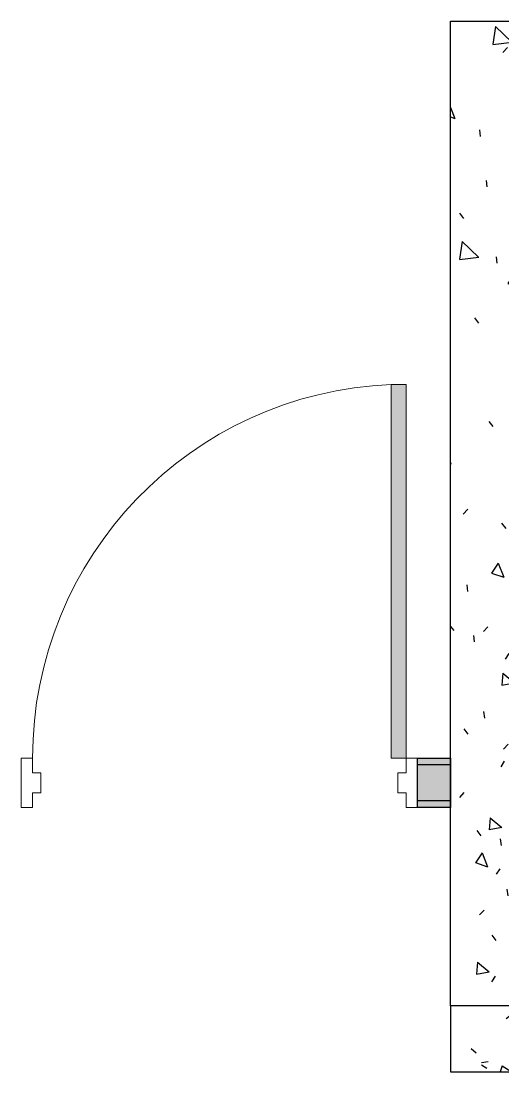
# Model space of a CAD drawing. Header units: millimetres. Extents: x 138979 to 257434, y 2210 to 57479.
# Drawn here: x 195241 to 196699, y 5542 to 8722 of the extents above; entities that cross this region are included whole.
import ezdxf

# ---------------------------------------------------------------- set-up
doc = ezdxf.new("R2010")
doc.units = ezdxf.units.MM
for name, color, linetype, lineweight in [('DOOR', 8, 'Continuous', 9), ('DOOR-CUT', 6, 'Continuous', 9), ('WALL-RETCUT-1', 1, 'Continuous', 25)]:
    doc.layers.add(name, color=color, linetype=linetype, lineweight=lineweight)
doc.layers.add('GAR-DOOR', color=4, linetype='Continuous')

# ---------------------------------------------------------------- blocks, each defined once
blk = doc.blocks.new('AM FDN Fire rated single leaf solid door _host control_ - FD _1200 X 2400 1HR_-5623472-L9 -  L33 _TYPICAL FLOOR LOW ZONE_ WIP')
at = {"layer": 'DOOR'}
blk.add_hatch(color=256, dxfattribs=at).paths.add_polyline_path([(520, 1205), (520, 75), (565, 75), (565, 1205)])
at = {"layer": 'DOOR-CUT'}
for p, q in [((520, 1205), (520, 75)), ((565, 1205), (520, 1205)), ((565, 75), (565, 1205)), ((-565, 75), (-600, 75)), ((-600, 75), (-600, -75)), ((-565, 30), (-565, 75)), ((520, 75), (565, 75)), ((600, 75), (565, 75)), ((565, 75), (565, 30)), ((600, -75), (600, 75)), ((-540, 30), (-565, 30)), ((-540, -30), (-540, 30)), ((565, 30), (540, 30)), ((540, 30), (540, -30)), ((-565, -75), (-565, -30)), ((-565, -30), (-540, -30)), ((540, -30), (565, -30)), ((565, -30), (565, -75)), ((-600, -75), (-565, -75)), ((565, -75), (600, -75))]:
    blk.add_line(p, q, dxfattribs=at)
blk.add_arc((564.9, 76), 1129.9, 92.2765, 180.0512, dxfattribs=at)
blk = doc.blocks.new('TYPE D2')
h = blk.add_hatch()
h.set_pattern_fill('FP_109', color=8, angle=230, style=0, pattern_type=2)
h.set_pattern_definition([(320, (247863.7, 14035.72), (-38.2536, -437.2423), [45.72, -502.92]), (265, (247863.7, 14035.7), (458.5367, 84.5828), [36.576, -402.336]), (10.451, (247860.5, 13999.3), (420.2802, -352.662), [38.856, -427.416]), (316.184, (247985.6, 14035.7), (-100.9033, -650.59), [68.58, -754.38]), (6.636, (247977.2, 13981.5), (593.8263, -569.766), [58.284, -641.124]), (261.184, (247985.6, 14035.7), (593.82, -569.7725), [54.864, -603.504]), (291, (247955.15, 13974.76), (-245.4366, -363.875), [45.72, -502.92]), (236, (247955.15, 13974.76), (442.0518, -148.3253), [36.576, -402.336]), (341.451, (247934.7, 13944.44), (196.6115, -512.201), [38.856, -427.416]), (307.5, (247863.7, 14035.72), (202.9318, -7.41278), [20.117, -377.342, 20.117, -792.175]), (307.5, (247863.7, 14035.72), (202.9318, -7.41278), [-417.576, -388.315, 20.117, -383.743]), (277.5, (247863.7, 14035.72), (240.43305, -160.36715), [20.117, -212.75, 20.117, -522.122]), (277.5, (247863.7, 14035.72), (240.43305, -160.36715), [-252.984, -368.198, 20.117, -133.807]), (237.5, (247863.7, 14171.66), (-13.7491, -325.41783), [20.117, -132.283, 20.117, -1086.307]), (237.5, (247863.7, 14171.66), (-13.7491, -325.41783), [-172.517, -455.371, 20.117, -610.819]), (227.5, (247863.7, 14232.62), (61.0244, -355.51), [20.117, -178.003, 20.117, -743.712]), (227.5, (247863.7, 14232.62), (61.0244, -355.51), [-218.237, -295.656, 20.117, -427.939])])
h.paths.add_polyline_path([(183141.2, -32710.8), (182941.2, -32710.8), (182941.2, -35690.8), (183141.2, -35690.8)])
h = blk.add_hatch(color=9)
h.dxf.hatch_style = 1
h.paths.add_polyline_path([(182841.2, -34940.8), (182941.2, -34940.8), (182941.2, -35090.8), (182841.2, -35090.8)])
h = blk.add_hatch()
h.set_pattern_fill('FP_109', color=8, angle=140, style=0, pattern_type=2)
h.set_pattern_definition([(230, (252358.94, 5010.73), (-437.2423, 38.2536), [45.72, -502.92]), (175, (252358.94, 5010.73), (84.5828, -458.5367), [36.576, -402.336]), (280.451, (252322.5, 5013.9), (-352.662, -420.2802), [38.856, -427.416]), (226.184, (252358.94, 4888.8), (-650.59, 100.9033), [68.58, -754.38]), (276.636, (252304.7, 4897.2), (-569.766, -593.8263), [58.284, -641.124]), (171.184, (252358.94, 4888.8), (-569.7725, -593.82), [54.864, -603.504]), (201, (252297.98, 4919.3), (-363.875, 245.4366), [45.72, -502.92]), (146, (252297.98, 4919.3), (-148.3253, -442.0518), [36.576, -402.336]), (251.451, (252267.65, 4939.75), (-512.201, -196.6115), [38.856, -427.416]), (217.5, (252358.94, 5010.73), (-7.41278, -202.9318), [20.117, -377.342, 20.117, -792.175]), (217.5, (252358.94, 5010.73), (-7.41278, -202.9318), [-417.576, -388.315, 20.117, -383.743]), (187.5, (252358.94, 5010.73), (-160.36715, -240.43305), [20.117, -212.75, 20.117, -522.122]), (187.5, (252358.94, 5010.73), (-160.36715, -240.43305), [-252.984, -368.198, 20.117, -133.807]), (147.5, (252494.88, 5010.73), (-325.41783, 13.7491), [20.117, -132.283, 20.117, -1086.307]), (147.5, (252494.88, 5010.73), (-325.41783, 13.7491), [-172.517, -455.371, 20.117, -610.819]), (137.5, (252555.84, 5010.73), (-355.51, -61.0244), [20.117, -178.003, 20.117, -743.712]), (137.5, (252555.84, 5010.73), (-355.51, -61.0244), [-218.237, -295.656, 20.117, -427.939])])
h.paths.add_polyline_path([(182941.2, -35690.8), (182941.2, -35890.8), (183441.2, -35890.8), (183441.2, -35690.8)])
at = {"layer": 'WALL-RETCUT-1'}
for points in [[(182941.2, -32710.8), (183141.2, -32710.8), (183141.2, -35690.8), (182941.2, -35690.8)], [(182941.2, -34940.8), (182941.2, -35090.8), (182841.2, -35090.8), (182841.2, -34940.8)], [(182941.2, -34960.8), (182941.2, -35070.8), (182841.2, -35070.8), (182841.2, -34960.8)], [(183441.2, -35690.8), (182941.2, -35690.8), (182941.2, -35890.8), (183441.2, -35890.8)]]:
    blk.add_lwpolyline(points, close=True, dxfattribs=at)
at = {"layer": 'DOOR'}
blk.add_blockref('AM FDN Fire rated single leaf solid door _host control_ - FD _1200 X 2400 1HR_-5623472-L9 -  L33 _TYPICAL FLOOR LOW ZONE_ WIP', (182241.2, -35015.8), dxfattribs=at)

msp = doc.modelspace()

# ---------------------------------------------------------------- block references
at = {"layer": 'GAR-DOOR'}
msp.add_blockref('TYPE D2', (13600, 41433), dxfattribs=at)

doc.saveas('drawing.dxf')
